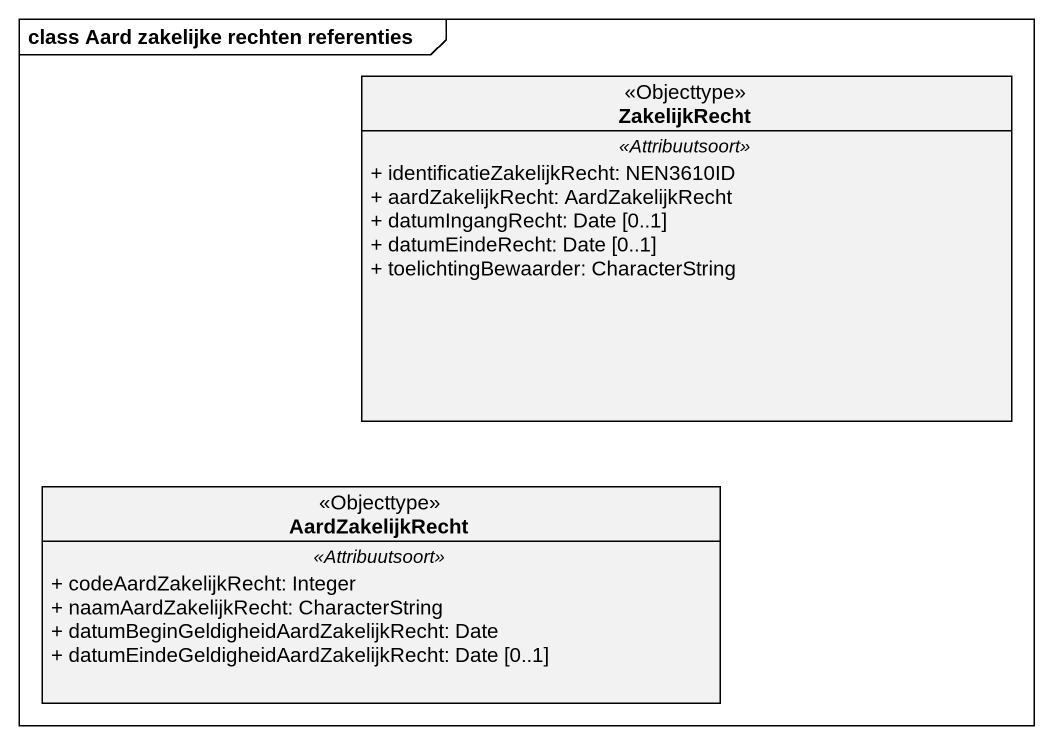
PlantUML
@startuml
mainframe class Aard zakelijke rechten referenties
hide circle
hide empty members
skinparam classAttributeIconSize 0
class ZakelijkRecht <<Objecttype>> {
  .. <<Attribuutsoort>> ..
  + identificatieZakelijkRecht: NEN3610ID
  + aardZakelijkRecht: AardZakelijkRecht
  + datumIngangRecht: Date [0..1]
  + datumEindeRecht: Date [0..1]
  + toelichtingBewaarder: CharacterString
}
class AardZakelijkRecht <<Objecttype>> {
  .. <<Attribuutsoort>> ..
  + codeAardZakelijkRecht: Integer
  + naamAardZakelijkRecht: CharacterString
  + datumBeginGeldigheidAardZakelijkRecht: Date
  + datumEindeGeldigheidAardZakelijkRecht: Date [0..1]
}
@enduml
